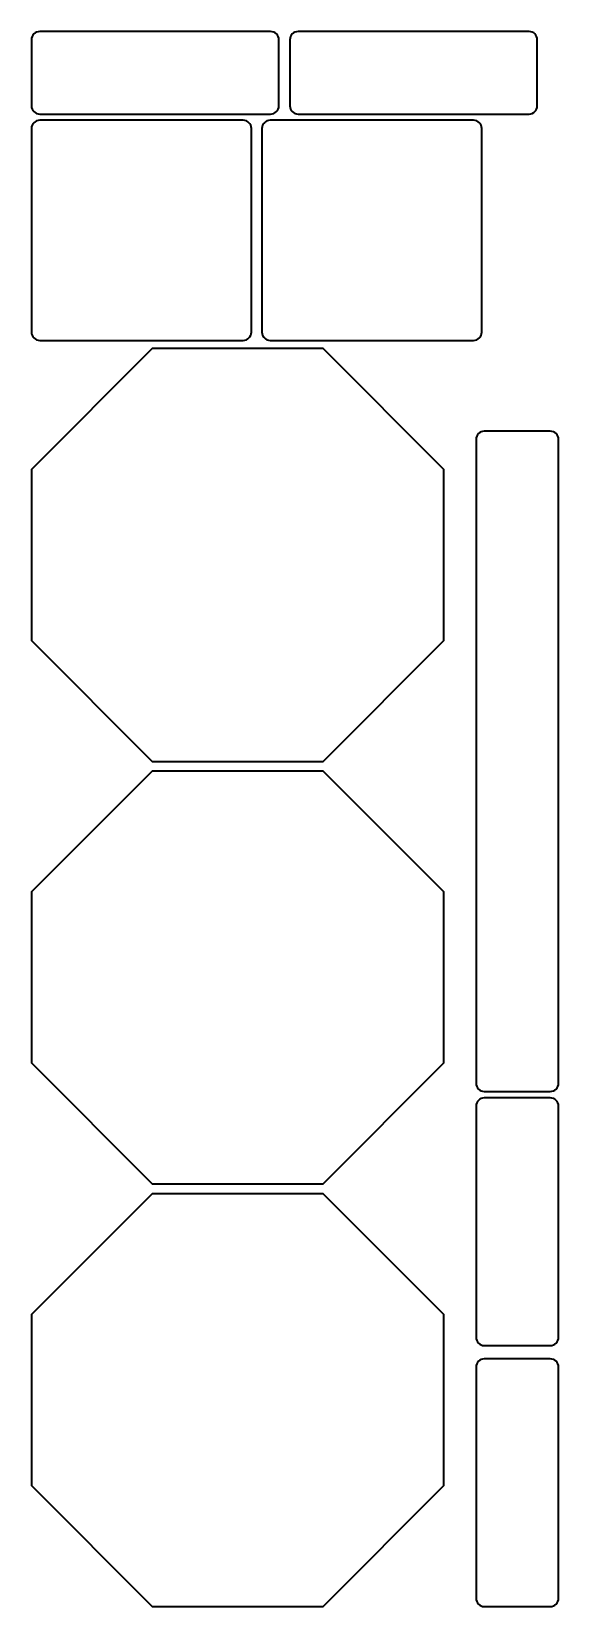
# Model space of a CAD drawing. Header units: inches. Extents: x 1856 to 2815, y -1710 to 1153.
import ezdxf

# ---------------------------------------------------------------- set-up
doc = ezdxf.new("R2010")
doc.units = ezdxf.units.IN
doc.header["$MEASUREMENT"] = 0
doc.layers.add('Capa 1', color=7, linetype='Continuous')

msp = doc.modelspace()

# ---------------------------------------------------------------- linework, layer by layer
at = {"layer": 'Capa 1', "color": 250, "lineweight": 35, "true_color": 0x201815}
for points in [[(2386.2, 576.2), (2075.5, 576.2), (1855.8, 356.5), (1855.8, 45.9), (2075.5, -173.8), (2386.2, -173.8), (2605.8, 45.9), (2605.8, 356.5), (2386.2, 576.2)], [(2386.2, -191.4), (2075.5, -191.4), (1855.8, -411), (1855.8, -721.7), (2075.5, -941.4), (2386.2, -941.4), (2605.8, -721.7), (2605.8, -411), (2386.2, -191.4)], [(2386.2, -959.8), (2075.5, -959.8), (1855.8, -1179.4), (1855.8, -1490.1), (2075.5, -1709.8), (2386.2, -1709.8), (2605.8, -1490.1), (2605.8, -1179.4), (2386.2, -959.8)]]:
    msp.add_lwpolyline(points, dxfattribs=at)
for points in [[(1855.8, 1017.6), (1855.8, 1017.6), (1855.8, 1137.6), (1855.8, 1137.6), (1855.8, 1145.9), (1862.5, 1152.6), (1870.8, 1152.6), (1870.8, 1152.6), (2290.8, 1152.6), (2290.8, 1152.6), (2299.1, 1152.6), (2305.8, 1145.9), (2305.8, 1137.6), (2305.8, 1137.6), (2305.8, 1017.6), (2305.8, 1017.6), (2305.8, 1009.3), (2299.1, 1002.6), (2290.8, 1002.6), (2290.8, 1002.6), (1870.8, 1002.6), (1870.8, 1002.6), (1862.5, 1002.6), (1855.8, 1009.3), (1855.8, 1017.6)], [(2325.9, 1017.6), (2325.9, 1017.6), (2325.9, 1137.6), (2325.9, 1137.6), (2325.9, 1145.9), (2332.6, 1152.6), (2340.9, 1152.6), (2340.9, 1152.6), (2760.9, 1152.6), (2760.9, 1152.6), (2769.2, 1152.6), (2775.9, 1145.9), (2775.9, 1137.6), (2775.9, 1137.6), (2775.9, 1017.6), (2775.9, 1017.6), (2775.9, 1009.3), (2769.2, 1002.6), (2760.9, 1002.6), (2760.9, 1002.6), (2340.9, 1002.6), (2340.9, 1002.6), (2332.6, 1002.6), (2325.9, 1009.3), (2325.9, 1017.6)], [(2240.8, 591.3), (2240.8, 591.3), (1870.8, 591.3), (1870.8, 591.3), (1862.5, 591.3), (1855.8, 598), (1855.8, 606.3), (1855.8, 606.3), (1855.8, 976.3), (1855.8, 976.3), (1855.8, 984.6), (1862.5, 991.3), (1870.8, 991.3), (1870.8, 991.3), (2240.8, 991.3), (2240.8, 991.3), (2249.1, 991.3), (2255.8, 984.6), (2255.8, 976.3), (2255.8, 976.3), (2255.8, 606.3), (2255.8, 606.3), (2255.8, 598), (2249.1, 591.3), (2240.8, 591.3)], [(2660, 591.3), (2660, 591.3), (2290, 591.3), (2290, 591.3), (2281.7, 591.3), (2275, 598), (2275, 606.3), (2275, 606.3), (2275, 976.3), (2275, 976.3), (2275, 984.6), (2281.7, 991.3), (2290, 991.3), (2290, 991.3), (2660, 991.3), (2660, 991.3), (2668.3, 991.3), (2675, 984.6), (2675, 976.3), (2675, 976.3), (2675, 606.3), (2675, 606.3), (2675, 598), (2668.3, 591.3), (2660, 591.3)], [(2799.5, -773.8), (2799.5, -773.8), (2679.5, -773.8), (2679.5, -773.8), (2671.2, -773.8), (2664.5, -767.1), (2664.5, -758.8), (2664.5, -758.8), (2664.5, 411.2), (2664.5, 411.2), (2664.5, 419.5), (2671.2, 426.2), (2679.5, 426.2), (2679.5, 426.2), (2799.5, 426.2), (2799.5, 426.2), (2807.8, 426.2), (2814.5, 419.5), (2814.5, 411.2), (2814.5, 411.2), (2814.5, -758.8), (2814.5, -758.8), (2814.5, -767.1), (2807.8, -773.8), (2799.5, -773.8)], [(2799.5, -1235.5), (2799.5, -1235.5), (2679.5, -1235.5), (2679.5, -1235.5), (2671.2, -1235.5), (2664.5, -1228.7), (2664.5, -1220.5), (2664.5, -1220.5), (2664.5, -800.5), (2664.5, -800.5), (2664.5, -792.2), (2671.2, -785.5), (2679.5, -785.5), (2679.5, -785.5), (2799.5, -785.5), (2799.5, -785.5), (2807.8, -785.5), (2814.5, -792.2), (2814.5, -800.5), (2814.5, -800.5), (2814.5, -1220.5), (2814.5, -1220.5), (2814.5, -1228.7), (2807.8, -1235.5), (2799.5, -1235.5)], [(2799.5, -1709.8), (2799.5, -1709.8), (2679.5, -1709.8), (2679.5, -1709.8), (2671.2, -1709.8), (2664.5, -1703.1), (2664.5, -1694.8), (2664.5, -1694.8), (2664.5, -1274.8), (2664.5, -1274.8), (2664.5, -1266.5), (2671.2, -1259.8), (2679.5, -1259.8), (2679.5, -1259.8), (2799.5, -1259.8), (2799.5, -1259.8), (2807.8, -1259.8), (2814.5, -1266.5), (2814.5, -1274.8), (2814.5, -1274.8), (2814.5, -1694.8), (2814.5, -1694.8), (2814.5, -1703.1), (2807.8, -1709.8), (2799.5, -1709.8)]]:
    msp.add_open_spline(points, degree=3, knots=[0, 0, 0, 0, 1, 1, 1, 2, 2, 2, 3, 3, 3, 4, 4, 4, 5, 5, 5, 6, 6, 6, 7, 7, 7, 8, 8, 8, 8], dxfattribs=at)

doc.saveas('drawing.dxf')
